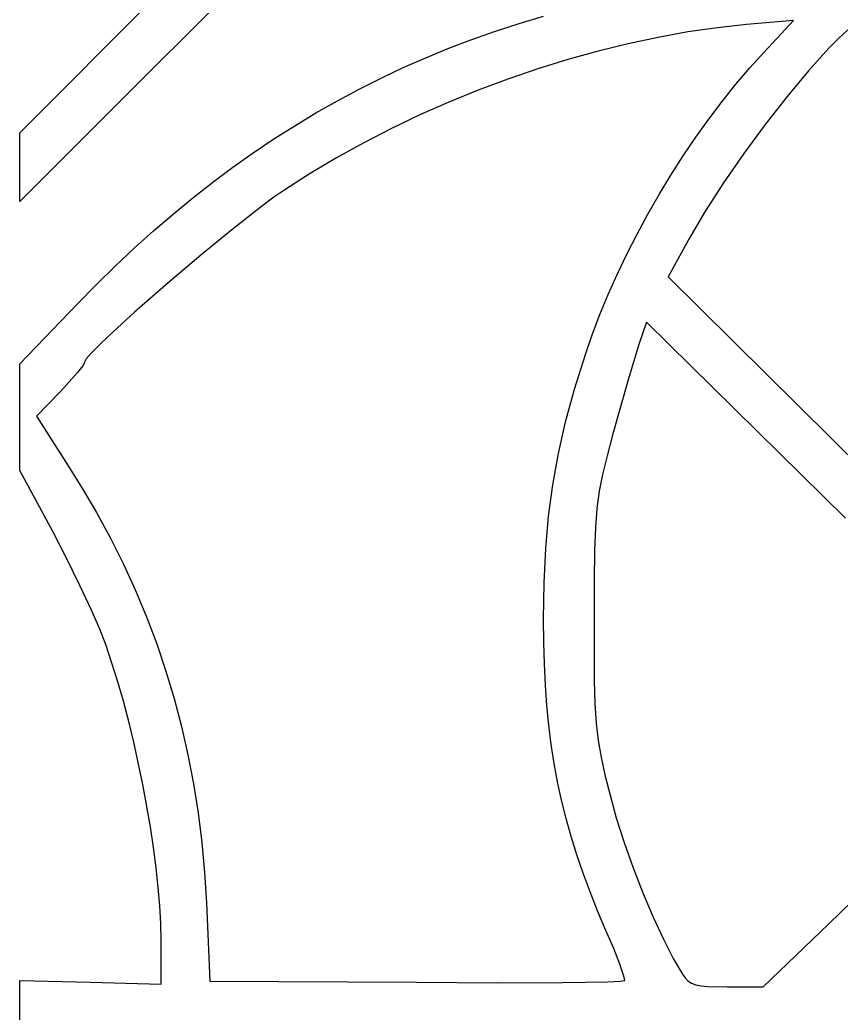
# Model space of a CAD drawing. Extents: x 0 to 2298, y -1902 to 396.
# Drawn here: x 26.5 to 336.1, y -166.2 to 208.4 of the extents above; entities that cross this region are included whole.
import ezdxf

# ---------------------------------------------------------------- set-up
doc = ezdxf.new("R2010")
doc.units = 0

msp = doc.modelspace()

# ---------------------------------------------------------------- linework, layer by layer
at = {"layer": 'Layer 1'}
for p, q in [((26.4583, 165.7975), (126.2845, 265.8455)), ((145.878866, 259.256444), (64.1704, 177.55483)), ((214.723852, 207.041546), (223.83604, 209.774298)), ((205.738925, 204.108178), (214.723852, 207.041546)), ((300.439, 206.618796), (289.458508, 205.409368)), ((318.1859, 208.171646), (300.439, 206.618796)), ((307.0941, 196.192546), (318.1859, 208.171646)), ((196.878291, 200.972853), (205.738925, 204.108178)), ((278.334719, 203.785621), (267.101102, 201.75958)), ((289.458508, 205.409368), (278.334719, 203.785621)), ((338.59304, 204.622296), (335.156637, 201.356719)), ((188.138988, 197.634229), (196.878291, 200.972853)), ((255.791125, 199.343268), (244.438258, 196.548707)), ((267.101102, 201.75958), (255.791125, 199.343268)), ((335.156637, 201.356719), (331.524613, 197.662201)), ((179.518048, 194.090967), (188.138988, 197.634229)), ((244.438258, 196.548707), (233.075969, 193.387922)), ((301.728076, 190.266721), (307.0941, 196.192546)), ((331.524613, 197.662201), (323.806282, 189.163116)), ((171.012507, 190.341727), (179.518048, 194.090967)), ((233.075969, 193.387922), (221.737727, 189.872937)), ((162.6194, 186.385166), (171.012507, 190.341727)), ((221.737727, 189.872937), (210.457, 186.015774)), ((296.453362, 184.068589), (301.728076, 190.266721)), ((323.806282, 189.163116), (315.703208, 179.478593)), ((154.335762, 182.219945), (162.6194, 186.385166)), ((210.457, 186.015774), (199.267258, 181.828456)), ((291.28328, 177.622197), (296.453362, 184.068589)), ((146.158627, 177.844724), (154.335762, 182.219945)), ((199.267258, 181.828456), (188.201969, 177.323009)), ((64.1704, 177.55483), (26.4583, 139.84273)), ((138.08503, 173.258161), (146.158627, 177.844724)), ((188.201969, 177.323009), (177.294602, 172.511454)), ((286.231155, 170.951591), (291.28328, 177.622197)), ((315.703208, 179.478593), (307.480552, 168.962184)), ((130.112006, 168.458916), (138.08503, 173.258161)), ((177.294602, 172.511454), (166.578625, 167.405816)), ((281.310309, 164.080818), (286.231155, 170.951591)), ((307.480552, 168.962184), (299.403477, 157.967438)), ((26.4583, 152.931), (26.4583, 165.7975)), ((122.236591, 163.445649), (130.112006, 168.458916)), ((166.578625, 167.405816), (156.087508, 162.018117)), ((114.455818, 158.217018), (122.236591, 163.445649)), ((156.087508, 162.018117), (145.854719, 156.360382)), ((276.534067, 157.033924), (281.310309, 164.080818)), ((106.766723, 152.771684), (114.455818, 158.217018)), ((299.403477, 157.967438), (291.737142, 146.847907)), ((145.854719, 156.360382), (135.913727, 150.444634)), ((271.915752, 149.834955), (276.534067, 157.033924)), ((26.4583, 139.84273), (26.4583, 152.93103)), ((26.4583, 152.93103), (26.4583, 152.931)), ((99.16634, 147.108306), (106.766723, 152.771684)), ((135.913727, 150.444634), (126.298, 144.282896)), ((267.468687, 142.507959), (271.915752, 149.834955)), ((91.651704, 141.225543), (99.16634, 147.108306)), ((291.737142, 146.847907), (284.746709, 135.957143)), ((126.298, 144.282896), (122.270458, 141.474037)), ((263.206197, 135.07698), (267.468687, 142.507959)), ((84.21985, 135.122055), (91.651704, 141.225543)), ((122.270458, 141.474037), (117.515992, 137.950603)), ((76.867814, 128.796501), (84.21985, 135.122055)), ((117.515992, 137.950603), (106.370908, 129.229244)), ((259.141603, 127.566067), (263.206197, 135.07698)), ((284.746709, 135.957143), (278.69734, 125.648696)), ((69.592629, 122.24754), (76.867814, 128.796501)), ((106.370908, 129.229244), (93.951998, 119.05729)), ((255.28823, 119.999264), (259.141603, 127.566067)), ((278.69734, 125.648696), (270.93308, 111.451196)), ((62.39133, 115.473833), (69.592629, 122.24754)), ((251.659402, 112.400619), (255.28823, 119.999264)), ((93.951998, 119.05729), (81.348512, 108.373209)), ((55.260953, 108.474037), (62.39133, 115.473833)), ((248.268441, 104.794179), (251.659402, 112.400619)), ((270.93308, 111.451196), (347.68838, 35.361496)), ((48.198532, 101.246814), (55.260953, 108.474037)), ((81.348512, 108.373209), (69.6497, 98.115469)), ((26.458632, 78.619514), (48.198532, 101.246814)), ((245.128671, 97.203989), (248.268441, 104.794179)), ((69.6497, 98.115469), (59.944811, 89.222541)), ((242.253417, 89.654096), (245.128671, 97.203989)), ((262.7268, 94.369846), (259.84293, 85.940076)), ((337.7074, 20.498446), (262.7268, 94.369846)), ((59.944811, 89.222541), (56.180478, 85.581153)), ((239.656, 82.168546), (242.253417, 89.654096)), ((53.323094, 82.632894), (51.508816, 80.495072)), ((56.180478, 85.581153), (53.323094, 82.632894)), ((259.84293, 85.940076), (255.794425, 72.657644)), ((50.68316, 78.772), (50.138969, 77.92625)), ((50.8738, 79.284996), (50.68316, 78.772)), ((51.035391, 79.766734), (50.8738, 79.284996)), ((51.508816, 80.495072), (51.035391, 79.766734)), ((235.60358, 69.126159), (239.656, 82.168546)), ((26.458632, 58.654314), (26.458632, 78.619514)), ((48.15631, 75.402865), (41.77852, 68.193196)), ((50.138969, 77.92625), (48.15631, 75.402865)), ((255.794425, 72.657644), (250.08215, 52.220976)), ((41.77852, 68.193196), (32.68324, 58.876086)), ((232.234868, 56.775271), (235.60358, 69.126159)), ((26.458632, 38.467214), (26.458632, 58.654314)), ((32.68324, 58.876086), (43.77504, 41.572886)), ((229.505671, 44.850721), (232.234868, 56.775271)), ((250.08215, 52.220976), (247.86639, 43.952373)), ((43.77504, 41.572886), (49.74928, 32.122437)), ((227.371794, 33.087346), (229.505671, 44.850721)), ((247.86639, 43.952373), (246.165358, 36.983593)), ((38.881432, 15.396314), (26.458632, 38.467214)), ((246.165358, 36.983593), (244.911465, 30.617933)), ((49.74928, 32.122437), (55.361195, 22.568647)), ((225.789042, 21.219984), (227.371794, 33.087346)), ((244.911465, 30.617933), (244.03712, 24.158689)), ((55.361195, 22.568647), (60.612411, 12.906967)), ((244.03712, 24.158689), (243.474731, 16.909155)), ((224.713223, 8.983471), (225.789042, 21.219984)), ((44.025266, 5.368609), (38.881432, 15.396314)), ((243.474731, 16.909155), (243.156709, 8.172628)), ((60.612411, 12.906967), (65.504552, 3.13285)), ((224.10014, -3.887354), (224.713223, 8.983471)), ((243.156709, 8.172628), (243.015462, -2.747597)), ((49.085907, -4.929441), (44.025266, 5.368609)), ((65.504552, 3.13285), (70.039244, -6.758253)), ((243.015462, -2.747597), (242.9834, -16.548224)), ((53.481035, -14.270813), (49.085907, -4.929441)), ((70.039244, -6.758253), (74.21811, -16.770888)), ((223.9056, -17.657654), (224.10014, -3.887354)), ((56.628332, -21.428486), (53.481035, -14.270813)), ((74.21811, -16.770888), (78.042775, -26.909605)), ((223.979581, -26.252898), (223.9056, -17.657654)), ((242.9834, -16.548224), (243.014596, -40.780347)), ((58.934643, -27.588912), (56.628332, -21.428486)), ((61.186362, -34.213383), (58.934643, -27.588912)), ((78.042775, -26.909605), (81.514865, -37.178951)), ((224.206291, -34.510193), (223.979581, -26.252898)), ((63.37049, -41.235608), (61.186362, -34.213383)), ((81.514865, -37.178951), (84.636004, -47.583475)), ((224.592879, -42.465933), (224.206291, -34.510193)), ((243.014596, -40.780347), (243.260262, -49.52597)), ((65.474029, -48.589295), (63.37049, -41.235608)), ((225.146494, -50.156513), (224.592879, -42.465933)), ((67.483981, -56.208153), (65.474029, -48.589295)), ((84.636004, -47.583475), (87.407817, -58.127722)), ((225.874284, -57.618329), (225.146494, -50.156513)), ((243.260262, -49.52597), (243.732096, -56.839186)), ((69.387347, -64.02589), (67.483981, -56.208153)), ((87.407817, -58.127722), (89.831929, -68.816243)), ((226.783399, -64.887773), (225.874284, -57.618329)), ((243.732096, -56.839186), (244.484692, -63.330914)), ((244.484692, -63.330914), (245.572641, -69.612069)), ((72.822332, -79.992836), (69.387347, -64.02589)), ((227.880988, -72.001242), (226.783399, -64.887773)), ((89.831929, -68.816243), (91.909965, -79.653584)), ((245.572641, -69.612069), (247.050536, -76.293567)), ((229.1742, -78.995129), (227.880988, -72.001242)), ((247.050536, -76.293567), (248.97297, -83.986324)), ((75.674998, -95.9598), (72.822332, -79.992836)), ((91.909965, -79.653584), (93.643549, -90.644294)), ((230.670184, -85.90583), (229.1742, -78.995129)), ((232.376088, -92.769738), (230.670184, -85.90583)), ((248.97297, -83.986324), (251.319143, -92.579862)), ((93.643549, -90.644294), (95.034306, -101.79292)), ((234.299063, -99.623249), (232.376088, -92.769738)), ((251.319143, -92.579862), (254.265833, -101.823315)), ((76.850466, -103.777561), (75.674998, -95.9598)), ((236.446256, -106.502757), (234.299063, -99.623249)), ((77.84136, -111.396452), (76.850466, -103.777561)), ((95.034306, -101.79292), (96.083862, -113.104011)), ((254.265833, -101.823315), (257.664859, -111.368328)), ((238.824818, -113.444657), (236.446256, -106.502757)), ((331.2742, -132.568454), (357.034912, -107.556454)), ((78.634682, -118.750181), (77.84136, -111.396452)), ((257.664859, -111.368328), (261.368042, -120.866549)), ((96.083862, -113.104011), (96.79384, -124.582114)), ((241.441896, -120.485343), (238.824818, -113.444657)), ((79.217433, -125.772457), (78.634682, -118.750181)), ((244.304641, -127.661211), (241.441896, -120.485343)), ((261.368042, -120.866549), (265.227205, -129.969623)), ((79.576616, -132.39699), (79.217433, -125.772457)), ((96.79384, -124.582114), (98.12486, -154.086314)), ((247.4202, -135.008654), (244.304641, -127.661211)), ((265.227205, -129.969623), (269.094166, -138.329196)), ((79.699232, -138.557486), (79.576616, -132.39699)), ((306.65027, -156.304814), (331.27407, -132.568314)), ((331.27407, -132.568314), (331.2742, -132.568454)), ((79.699232, -155.195186), (79.699232, -138.557486)), ((247.42041, -135.008378), (247.4202, -135.008654)), ((250.338938, -141.854122), (247.42041, -135.008378)), ((269.094166, -138.329196), (272.820747, -145.596914)), ((252.633553, -147.680795), (250.338938, -141.854122)), ((272.820747, -145.596914), (276.25877, -151.424424)), ((254.096285, -151.885285), (252.633553, -147.680795)), ((254.450703, -153.190738), (254.096285, -151.885285)), ((254.51916, -153.864478), (254.450703, -153.190738)), ((276.25877, -151.424424), (277.265264, -152.84426)), ((277.265264, -152.84426), (278.362745, -153.965137)), ((26.458632, -162.73761), (26.458632, -153.86417)), ((26.458632, -153.86417), (53.078932, -154.529678)), ((53.078932, -154.529678), (79.699232, -155.195186)), ((98.12486, -154.086314), (175.98926, -154.529986)), ((175.98926, -154.529986), (206.259458, -154.706762)), ((206.259458, -154.706762), (231.143222, -154.613174)), ((231.143222, -154.613174), (248.08248, -154.311616)), ((248.08248, -154.311616), (252.773522, -154.102345)), ((252.773522, -154.102345), (254.51916, -153.864478)), ((278.362745, -153.965137), (279.662997, -154.820852)), ((279.662997, -154.820852), (281.277805, -155.445199)), ((281.277805, -155.445199), (283.318952, -155.871973)), ((283.318952, -155.871973), (285.898223, -156.134971)), ((285.898223, -156.134971), (293.11827, -156.304814)), ((293.11827, -156.304814), (306.65027, -156.304814)), ((26.458632, -171.83289), (26.458632, -162.73761))]:
    msp.add_line(p, q, dxfattribs=at)

doc.saveas('drawing.dxf')
